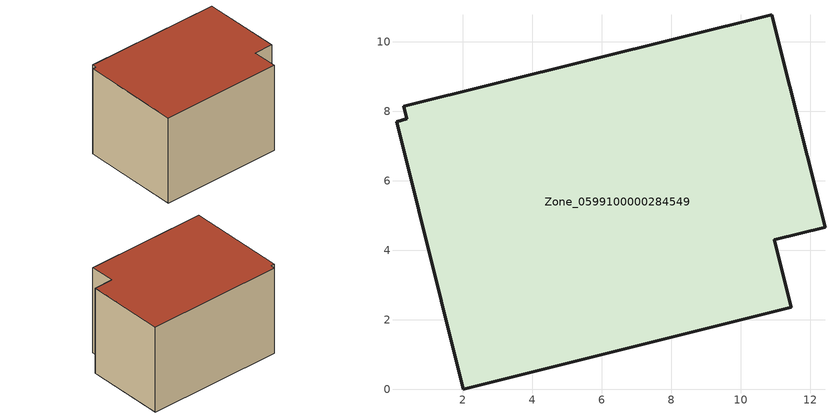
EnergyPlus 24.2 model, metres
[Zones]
Zone_0599100000284549
 floor ground (C_G): 0.38,7.8 0.3,8.15 10.89,10.79 12.43,4.67 10.97,4.3 11.46,2.36 2.01,0 0.09,7.7 z0
 wall outside (C_F): 0.09,7.7 2.01,0 11.46,2.36 10.97,4.3 12.43,4.67 10.89,10.79 0.3,8.15 0.38,7.8 0.09,7.7 z0:7.13
 roof outside (C_R): 0.38,7.8 0.09,7.7 2.01,0 11.46,2.36 10.97,4.3 12.43,4.67 10.89,10.79 0.3,8.15 z7.13
[BUILDING]
Pand.0599100000284549: North Axis=0; Terrain=City; Loads Convergence Tolerance Value=0.04; Temperature Convergence Tolerance Value=0.4; Solar Distribution=FullExterior; Maximum Number of Warmup Days=25; Minimum Number of Warmup Days=1
[Site:Location]
Rotterdam.The.Hague.AP_ZH_NLD Design_Conditions: Latitude=51.96; Longitude=4.45; Time Zone=1; Elevation=-4.5
[SITE:GROUNDTEMPERATURE:BUILDINGSURFACE]
18, 18, 18, 18, 18, 18, 18, 18, 18, 18, 18, 18
[MATERIAL] Thermal Absorptance=0.9; Solar Absorptance=0.7; Visible Absorptance=0.7
Name | Roughness | Thickness | Conductivity | Density | Specific Heat
G.TC.1965-1974 | MediumSmooth | 0.15 | 0.882353 | 540 | 1210
F.TC.1965-1974 | Rough | 0.3 | 0.697674 | 1920 | 840
R.TC.1965-1974 | MediumRough | 0.2 | 0.232558 | 1500 | 1000
[CONSTRUCTION]
C_G: G.TC.1965-1974
C_F: F.TC.1965-1974
C_R: R.TC.1965-1974
[ZONE]
Zone_0599100000284549: Type=1; Multiplier=1; Ceiling Height=Autocalculate; Volume=Autocalculate; Floor Area=autocalculate; Part of Total Floor Area=Yes
[ZONEINFILTRATION:DESIGNFLOWRATE]
Infil_Zone_0599100000284549: Zone or ZoneList or Space or SpaceList=Zone_0599100000284549; Schedule=AlwaysOn; Design Flow Rate Calculation Method=Flow/Area; Flow Rate per Floor Area=0.003; Constant Term Coefficient=1; Temperature Term Coefficient=0; Velocity Term Coefficient=0; Velocity Squared Term Coefficient=0
[HVACTEMPLATE:ZONE:IDEALLOADSAIRSYSTEM]
Zone_0599100000284549: Maximum Heating Supply Air Temperature=50; Minimum Cooling Supply Air Temperature=13; Maximum Heating Supply Air Humidity Ratio=0.0156; Minimum Cooling Supply Air Humidity Ratio=0.0077; Heating Limit=NoLimit; Cooling Limit=NoLimit; Dehumidification Control Type=ConstantSensibleHeatRatio; Cooling Sensible Heat Ratio=0.7; Dehumidification Setpoint=60; Humidification Control Type=None; Humidification Setpoint=30; Outdoor Air Method=None; Outdoor Air Flow Rate per Person=0.00944; Outdoor Air Flow Rate per Zone Floor Area=0; Outdoor Air Flow Rate per Zone=0; Demand Controlled Ventilation Type=None; Outdoor Air Economizer Type=NoEconomizer; Heat Recovery Type=None; Sensible Heat Recovery Effectiveness=0.7; Latent Heat Recovery Effectiveness=0.65
[ZONECONTROL:THERMOSTAT]
ThermostatControl_Zone_0599100000284549: Zone or ZoneList=Zone_0599100000284549; Control Type Schedule=DualSetpointControlType; Control 1=Thermostat_Zone_0599100000284549; Temperature Difference Between Cutout And Setpoint=0
[THERMOSTATSETPOINT:DUALSETPOINT]
Thermostat_Zone_0599100000284549: Heating Setpoint Temperature Schedule=HeatingSetpoint_Zone_0599100000284549; Cooling Setpoint Temperature Schedule=CoolingSetpoint_Zone_0599100000284549
[SCHEDULE:COMPACT]
HeatingSetpoint_Zone_0599100000284549: Through: 12/31, For: AllDays, Until: 24:00, 21
CoolingSetpoint_Zone_0599100000284549: Through: 12/31, For: AllDays, Until: 24:00, 24
DualSetpointControlType: Through: 12/31, For: AllDays, Until: 24:00, 4
AlwaysOn: Through: 12/31, For: AllDays, Until: 24:00, 1
